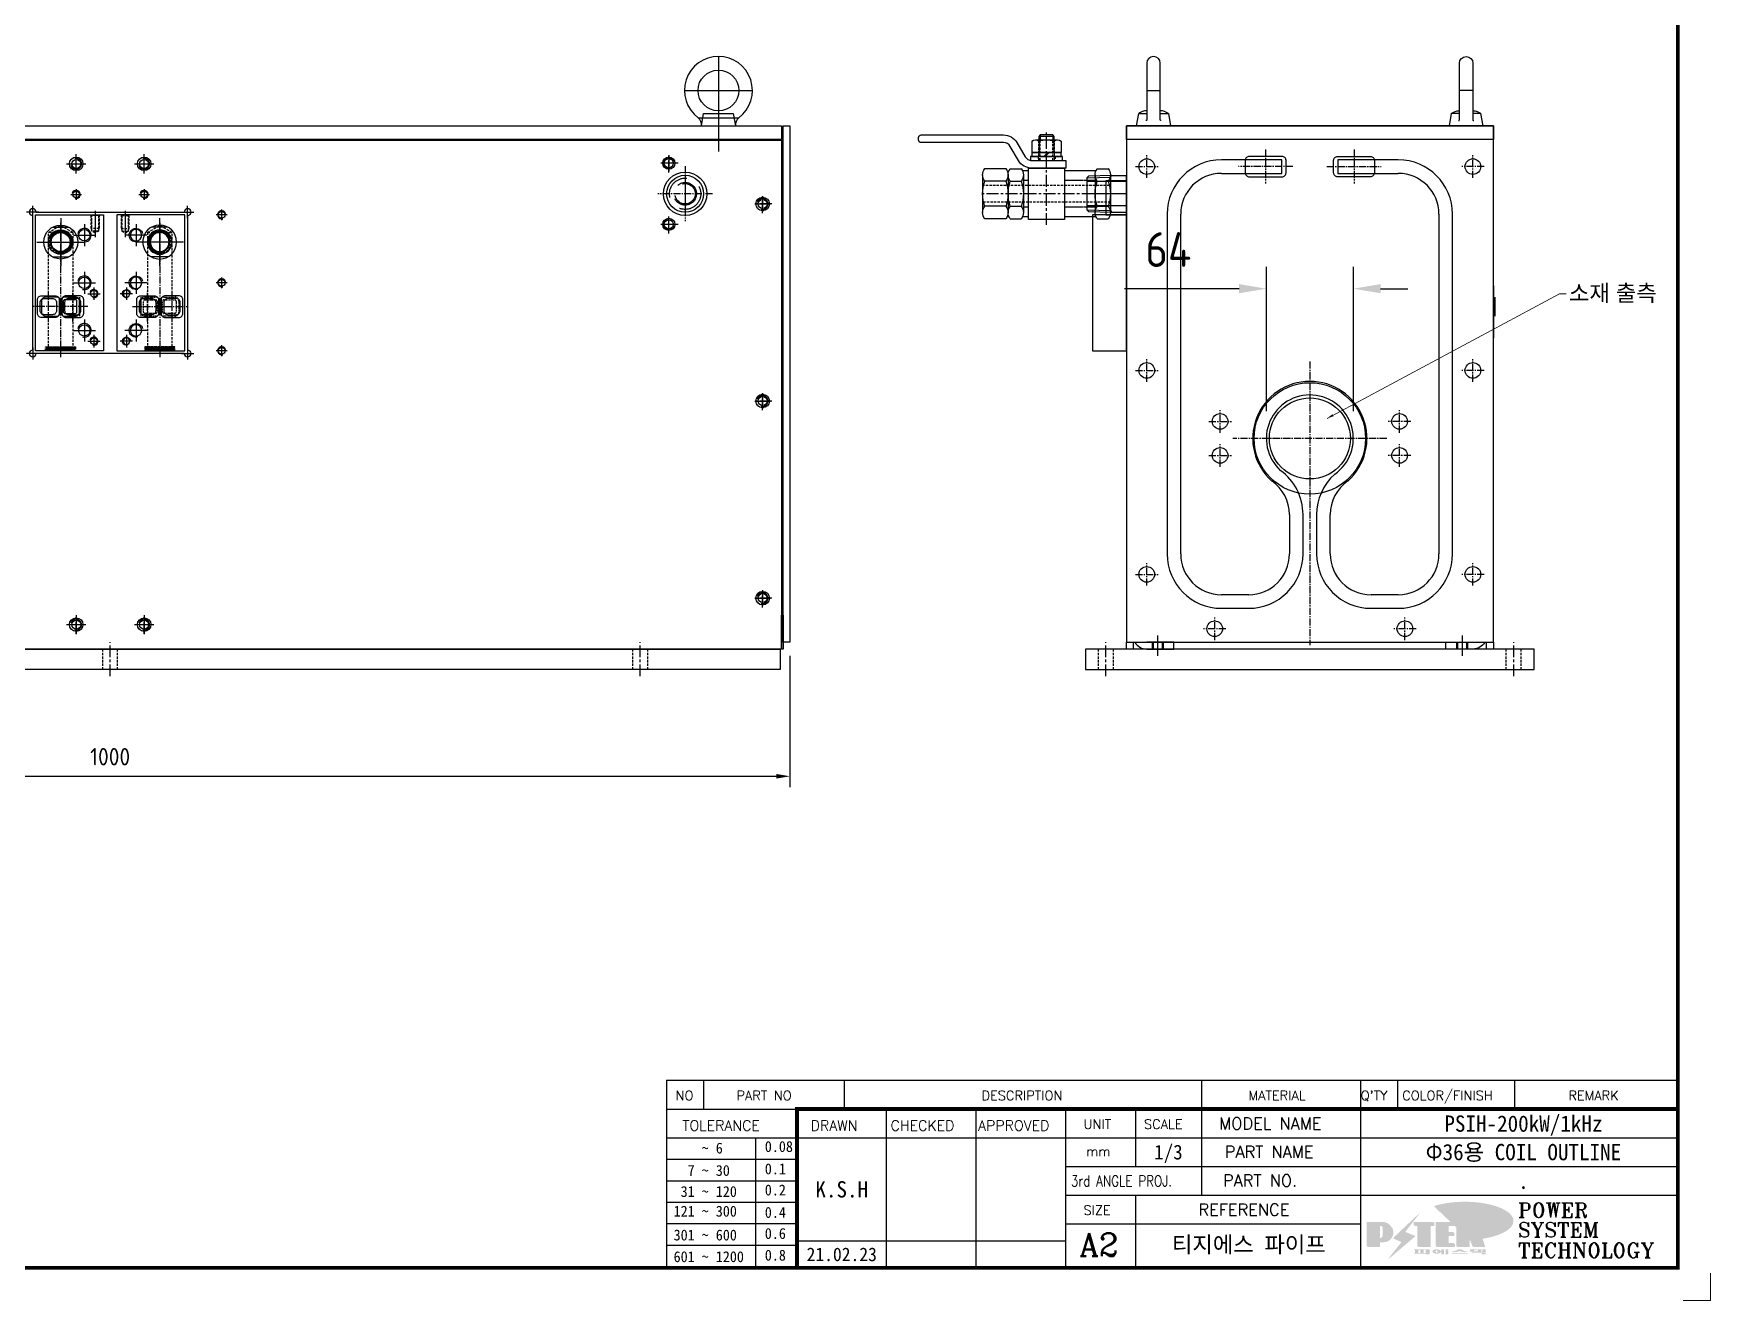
# Model space of a CAD drawing. Header units: millimetres. Extents: x 4969 to 37601, y -771 to 6478.
# Drawn here: x 32402 to 33636, y -771 to 162 of the extents above; entities that cross this region are included whole.
import ezdxf
from ezdxf.enums import TextEntityAlignment as Align

# ---------------------------------------------------------------- set-up
doc = ezdxf.new("R2010")
doc.units = ezdxf.units.MM
doc.header["$LTSCALE"] = 7
doc.header["$MEASUREMENT"] = 0
for name, pattern in [('CENTER', [2, 1.25, -0.25, 0.25, -0.25]), ('CENTER1', [13, 10, -1, 1, -1]), ('CENTER2', [1.125, 0.75, -0.125, 0.125, -0.125]), ('DASHED', [0.2067, 0.1654, -0.0413]), ('HIDDEN', [0.375, 0.25, -0.125]), ('HIDDEN2', [4.7625, 3.175, -1.5875]), ('PHANTOM', [63.5, 31.75, -6.35, 6.35, -6.35, 6.35, -6.35])]:
    doc.linetypes.add(name, pattern=pattern)
doc.layers.get('0').update_dxf_attribs({"linetype": 'CONTINUOUS'})
doc.layers.get('Defpoints').update_dxf_attribs({"linetype": 'CONTINUOUS'})
for name, color, linetype in [('BALL-VALVE-1', 1, 'CENTER'), ('BALL-VALVE-2', 2, 'HIDDEN'), ('BALL-VALVE-3', 3, 'DASHED'), ('BALL-VALVE-4', 4, 'PHANTOM'), ('BALL-VALVE-5', 7, 'CONTINUOUS'), ('BALL-VALVE-8', 8, 'CONTINUOUS'), ('CENTER', 1, 'CENTER1'), ('FORMAT-1', 7, 'CONTINUOUS'), ('line', 3, 'CONTINUOUS'), ('THIN', 3, 'CONTINUOUS')]:
    doc.layers.add(name, color=color, linetype=linetype)
doc.layers.add('REMOTE_CONTROLBOX$0$기호(ISO)', color=5, linetype='CONTINUOUS', lineweight=5)
doc.styles.add('HAN', font='')
doc.styles.add('RC', font='ROMANC.SHX')
doc.styles.add('REMOTE_CONTROLBOX$0$치수 텍스트_PSTEK_POSCO', font='isocp.shx')
doc.styles.add('ROMANT', font='romant')
doc.styles.get("Standard").update_dxf_attribs({"font": 'ISOCP'})
doc.styles.get('HAN').set_extended_font_data('GulimChe')
doc.dimstyles.new('PS-4', dxfattribs={"dimscale": 4, "dimtxt": 3.2, "dimasz": 2.5, "dimexe": 2, "dimexo": 2.5, "dimgap": 2, "dimtad": 1, "dimtoh": 1, "dimrnd": 0.05, "dimzin": 12, "dimdsep": 46, "dimtxsty": 'Standard', "dimcen": 0, "dimclrt": 2, "dimazin": 3, "dimtfac": 1, "dimtofl": 0, "dimtmove": 0, "dimatfit": 3, "dimfxl": 0, "dimtolj": 1, "dimtzin": 0, "dimarcsym": 0})
doc.dimstyles.new('PS-8', dxfattribs={"dimscale": 8, "dimtxt": 3.2, "dimasz": 2.5, "dimexe": 2, "dimexo": 2.5, "dimgap": 2, "dimtad": 1, "dimtoh": 1, "dimrnd": 0.05, "dimzin": 12, "dimdsep": 46, "dimtxsty": 'Standard', "dimcen": 0, "dimclrt": 2, "dimazin": 3, "dimtfac": 1, "dimtofl": 0, "dimtmove": 0, "dimatfit": 3, "dimfxl": 0, "dimtolj": 1, "dimtzin": 0, "dimarcsym": 0})
doc.dimstyles.new('REMOTE_CONTROLBOX$0$치수_PSTEK_POSCO$7', dxfattribs={"dimscale": 2, "dimtxt": 6, "dimasz": 2.5, "dimexe": 2, "dimexo": 2.5, "dimgap": 1, "dimtad": 1, "dimrnd": 1e-08, "dimdsep": 46, "dimtxsty": 'REMOTE_CONTROLBOX$0$치수 텍스트_PSTEK_POSCO', "dimcen": 0.09, "dimdle": 10, "dimclrd": 7, "dimclre": 7, "dimclrt": 2, "dimadec": 1, "dimazin": 2, "dimtfac": 1, "dimtmove": 0, "dimatfit": 3, "dimfxl": 0, "dimtolj": 1, "dimlwd": -1, "dimlwe": -1, "dimarcsym": 0})

# ---------------------------------------------------------------- blocks, each defined once
blk = doc.blocks.new('new LOGO')
at = {"layer": 'line'}
h = blk.add_hatch(color=253, dxfattribs=at)
edge = h.paths.add_edge_path()
edge.add_ellipse((333.9, 86.4), major_axis=(-165.9, 0), ratio=0.39426, start_angle=111.5127, end_angle=334.469)
edge.add_ellipse((314.1, 81.2), major_axis=(-153.7, 0), ratio=0.40699, start_angle=121.3066, end_angle=327.7437, ccw=False)
edge.add_line((394, 27.8), (394.7, 25.6))
h = blk.add_hatch(color=1, dxfattribs=at)
h.paths.add_polyline_path([(41.5, 16.4), (54.3, 16.4, 1), (54.3, 82.9), (0, 82.9), (0, -0.1), (41.5, -0.1)])
h.paths.add_polyline_path([(41.5, 27.9), (41.5, 71.9), (43.6, 71.9, -0.414214), (54.6, 60.9), (54.6, 38.9, -0.414214), (43.6, 27.9)], flags=16)
h.paths.add_polyline_path([(214.7, 71.9), (227.5, 71.9), (227.5, 82.9), (159.7, 82.9), (159.7, 71.9), (172.5, 71.9), (172.5, -0.1), (214.7, -0.1)])
h.paths.add_polyline_path([(276, 37.4), (294.8, 37.4), (294.8, 49.1), (276, 49.1), (276, 71.9), (294.8, 71.9), (294.8, 82.9), (234.5, 82.9), (234.5, -0.1), (297, -0.1), (297, 10.9), (276, 10.9)])
h.paths.add_polyline_path([(347.2, 35.2), (359.7, -0.1), (400.5, -0.1), (379.6, 66.8), (399.7, 82.9), (380.6, 82.9), (347.2, 61.6), (347.2, 82.9), (305.5, 82.9), (305.5, -0.1), (347.2, -0.1)])
h = blk.add_hatch(color=250, dxfattribs=at)
h.paths.add_polyline_path([(44.5, 69.4), (46.6, 69.4, -0.129793), (52, 68, 0.221832), (43.6, 71.9), (41.5, 71.9), (41.5, 27.9), (43.6, 27.9, 0.02048), (44.5, 28)], flags=17)
h.paths.add_polyline_path([(44.5, 13.9), (57.3, 13.9, 0.72362), (77.1, 73.9, -0.679777), (54.3, 16.4), (41.5, 16.4), (41.5, -0.1), (3, -0.1), (3, -2.6), (44.5, -2.6)])
h.paths.add_polyline_path([(117.9, 14.2), (71.5, -44.4), (77.1, -39.6), (120.8, 15.6), (92, 28.9), (173.3, 106), (177.5, 111.4), (89.1, 27.6)])
h.paths.add_polyline_path([(162.7, 71.9), (162.7, 69.4), (172.5, 69.4), (172.5, 71.9)], flags=17)
h.paths.add_polyline_path([(217.7, 69.4), (230.5, 69.4), (230.5, 80.4), (227.5, 80.4), (227.5, 71.9), (214.7, 71.9), (214.7, -0.1), (175.5, -0.1), (175.5, -2.6), (217.7, -2.6)])
h.paths.add_polyline_path([(297.8, 46.6), (294.8, 46.6), (294.8, 37.4), (276, 37.4), (276, 10.9), (279, 10.9), (279, 34.9), (297.8, 34.9)])
h.paths.add_polyline_path([(300, 8.4), (297, 8.4), (297, -0.1), (237.5, -0.1), (237.5, -2.6), (300, -2.6)])
h.paths.add_polyline_path([(297.8, 80.4), (294.8, 80.4), (294.8, 71.9), (276, 71.9), (276, 49.1), (279, 49.1), (279, 69.4), (297.8, 69.4)])
h.paths.add_polyline_path([(350.2, 80.4), (347.2, 80.4), (347.2, 61.6), (350.2, 63.5)])
h.paths.add_polyline_path([(350.2, 26.7), (347.2, 35.2), (347.2, -0.1), (308.5, -0.1), (308.5, -2.6), (350.2, -2.6)])
h.paths.add_polyline_path([(402.7, 80.4), (396.5, 80.4), (379.6, 66.8), (400.5, -0.1), (361.8, -0.1), (362.7, -2.6), (403.5, -2.6), (382.6, 64.3)])
blk.add_hatch(color=5, dxfattribs=at).paths.add_polyline_path([(166.3, 35), (131, 49), (180.4, 112.7), (92, 28.9), (120.8, 15.6), (74.4, -43)])
h = blk.add_hatch(color=250, dxfattribs=at)
edge = h.paths.add_edge_path()
edge.add_ellipse((237.8, -17.6), major_axis=(-14.3, 0), ratio=0.526336, start_angle=192.2456, end_angle=269.0748)
edge.add_line((238.1, -10.1), (237.6, -10.1))
edge.add_ellipse((237.8, -17.6), major_axis=(-14.3, 0), ratio=0.526336, start_angle=270.9252, end_angle=449.0748)
edge.add_line((237.6, -25.1), (238.1, -25.1))
edge.add_ellipse((237.8, -17.6), major_axis=(-14.3, 0), ratio=0.526336, start_angle=450.9252, end_angle=527.7544)
edge.add_line((251.7, -19.2), (254.1, -19.2))
edge.add_line((254.1, -19.2), (254.1, -27.1))
edge.add_line((254.1, -27.1), (263.1, -27.1))
edge.add_line((263.1, -27.1), (263.1, -10.1))
edge.add_line((263.1, -10.1), (254.1, -10.1))
edge.add_line((254.1, -10.1), (254.1, -16))
edge.add_line((254.1, -16), (251.7, -16))
h.paths.add_polyline_path([(241, -16.4), (241, -18.7, -1), (234.4, -18.7), (234.4, -16.4, -1)], flags=16)
h.paths.add_polyline_path([(278.2, -10.1), (268.1, -10.1), (268.1, -27.1), (278.2, -27.1)])
h.paths.add_polyline_path([(310.3, -10.1), (310.3, -11.1, -0.157169), (289.3, -17.5), (294, -19.9, 0.128407), (316.3, -15.9, 0.128407), (338.6, -19.9), (343.3, -17.5, -0.157169), (322.2, -11.1), (322.2, -10.1)])
h.paths.add_polyline_path([(342.1, -25.1), (342.1, -22.3), (290.4, -22.3), (290.4, -25.1)])
h.paths.add_polyline_path([(352, -10.1), (352, -16.2, 0.414214), (354, -18.2), (378.7, -18.2), (378.7, -19.6), (390.2, -19.6), (390.2, -10.1), (378.7, -10.1), (378.7, -13.6), (374.7, -13.6), (374.7, -15.1), (378.7, -15.1), (378.7, -16.2), (364.7, -16.2), (364.7, -15.1), (371.2, -15.1), (371.2, -13.6), (364.7, -13.6), (364.7, -12.6), (374.7, -12.6), (374.7, -10.1)])
h.paths.add_polyline_path([(393.8, -10.1), (393.8, -19.6), (405, -19.6), (405, -10.1)])
h.paths.add_polyline_path([(405, -27.1), (405, -20.9), (356.8, -20.9), (356.8, -23), (391.8, -23), (391.8, -27.1)])
h.paths.add_polyline_path([(200.4, -10.1), (200.4, -22.3), (193.2, -22.3), (193.2, -12.6), (196.6, -12.6), (196.6, -10.1), (161, -10.1), (161, -12.6), (164.5, -12.6), (164.5, -22.3), (161, -22.3), (161, -25.1), (200.4, -25.1), (200.4, -27.1), (213.9, -27.1), (213.9, -10.1)])
h.paths.add_polyline_path([(182, -12.6), (175.6, -12.6), (175.6, -22.3), (182, -22.3)], flags=17)
blk = doc.blocks.new('format-2')
at = {"color": 180}
for p, q in [((417, 40.49), (603, 40.49)), ((417, 40.49), (417, 6)), ((423.79, 40.49), (423.79, 35.21)), ((449.74, 35.21), (449.74, 40.49)), ((515.4, 40.49), (515.4, 35.21)), ((544.61, 40.49), (544.61, 35.21)), ((551.43, 40.49), (551.43, 35.21)), ((572.98, 40.49), (572.98, 35.21)), ((417, 35.21), (440.98, 35.21)), ((457.46, 6), (457.46, 35.21)), ((473.95, 6), (473.95, 35.21)), ((490.44, 6), (490.44, 35.21)), ((503.22, 35.21), (503.22, 24.65)), ((515.4, 35.21), (515.4, 19.37)), ((544.61, 35.21), (544.61, 6)), ((417, 29.93), (440.98, 29.93)), ((433.39, 6.23), (433.39, 29.93)), ((440.98, 29.93), (603, 29.93)), ((417, 25.98), (440.98, 25.98)), ((417, 22.03), (440.98, 22.03)), ((490.44, 24.65), (603, 24.65)), ((490.44, 19.37), (603, 19.37)), ((503.22, 19.37), (503.22, 6)), ((417, 18.08), (440.98, 18.08)), ((417, 14.13), (440.98, 14.13)), ((490.44, 14.09), (544.61, 14.09)), ((417, 10.18), (440.98, 10.18)), ((440.98, 10.95), (490.44, 10.95))]:
    blk.add_line(p, q, dxfattribs=at)
at = {"color": 3, "lineweight": 9}
for p in [(609, 5), (604, 0)]:
    blk.add_line(p, (609, 0), dxfattribs=at)
at = {"color": 7, "const_width": 0.7}
blk.add_lwpolyline([(440.98, 6), (440.98, 35.21), (603, 35.21)], dxfattribs=at)
at = {"layer": 'FORMAT-1', "color": 7, "const_width": 0.7}
blk.add_lwpolyline([(18, 6), (18, 416), (603, 416), (603, 6)], close=True, dxfattribs=at)
at = {"xscale": 0.05400000000008731, "yscale": 0.05400000000008731, "zscale": 0.05400000000008731}
blk.add_blockref('new LOGO', (545.79, 9.96), dxfattribs=at)
at = {"color": 2}
for s, height, style, p in [('NO', 1.742, 'RC', (418.66, 36.83)), ('PART NO', 1.742, 'RC', (429.86, 36.83)), ('DESCRIPTION', 1.7424, 'RC', (474.93, 36.83)), ('MATERIAL', 1.742, 'RC', (524.02, 36.83)), ("Q'TY", 1.742, 'RC', (544.67, 36.83)), ('COLOR/FINISH', 1.7424, 'RC', (552.3, 36.83)), ('REMARK', 1.742, 'RC', (582.87, 36.83)), (' TOLERANCE', 1.9, 'RC', (418.61, 31.22)), ('DRAWN', 1.9, 'RC', (443.5, 31.22)), ('CHECKED', 1.9, 'RC', (458.21, 31.22)), ('APPROVED', 1.9, 'RC', (474.3, 31.22)), ('UNIT', 1.742, 'RC', (493.69, 31.55)), ('SCALE', 1.742, 'RC', (504.82, 31.55)), ('MODEL NAME', 2.178, 'RC', (518.62, 31.46)), ('    ~ 6', 2, 'HAN', (418.3, 27.03)), ('0.08', 2, 'HAN', (435.07, 27.31)), ('PART NAME', 2.178, 'RC', (519.67, 26.24)), ('  7 ~ 30', 2, 'HAN', (418.3, 22.91)), ('0.1', 2, 'HAN', (435.07, 23.2)), ('mm', 1.742, 'RC', (494.17, 26.56)), ('PART NO.', 2.178, 'RC', (519.34, 20.96)), (' 31 ~ 120', 2, 'HAN', (418.3, 19.04)), ('0.2', 2, 'HAN', (435.07, 19.32)), ('121 ~ 300', 2, 'HAN', (418.3, 15.42)), ('0.4', 2, 'HAN', (435.07, 15.2)), ('SIZE', 1.742, 'RC', (493.69, 15.72)), ('REFERENCE', 2.178, 'RC', (514.84, 15.61)), ('301 ~ 600', 2, 'HAN', (418.3, 11.04)), ('0.6', 2, 'HAN', (435.07, 11.32)), ('0.8', 2, 'HAN', (435.07, 7.33)), ('601 ~ 1200', 2, 'HAN', (418.3, 7.05))]:
    blk.add_text(s, height=height, dxfattribs=dict(at, style=style)).set_placement(p)
at = {"color": 2, "style": 'RC', "width": 0.8}
blk.add_text('3rd ANGLE PROJ.', height=2, dxfattribs=at).set_placement((491.37, 20.97))
at = {"style": 'ROMANT'}
for s, p in [('POWER', (573.59, 15.27)), ('SYSTEM', (573.59, 11.63)), ('TECHNOLOGY', (573.59, 7.87))]:
    blk.add_text(s, height=2.7, dxfattribs=at).set_placement(p)
at = {"color": 2, "lineweight": 30, "style": 'RC'}
blk.add_text('A2', height=4.182, dxfattribs=at).set_placement((492.93, 8.17))
at = {"style": 'HAN'}
for tag, height, p in [('MODEL-NAME', 3, (574.6, 32.53)), ('SCALE', 2.7, (509.31, 27.29)), ('PART-NAME', 3, (574.6, 27.29)), ('DRA-BY', 3, (449.22, 20.44)), ('CH-BY', 3, (465.71, 20.44)), ('APP-BY', 3, (482.2, 20.44)), ('PART-NO', 3, (574.6, 22.01)), ('DRA-DATE', 2.5, (449.22, 8.48)), ('CH-DATE', 2.5, (465.71, 8.48)), ('APP-DATE', 2.5, (482.2, 8.48)), ('관련업체명', 3, (524.09, 10.29))]:
    blk.add_attdef(tag, text='', height=height, dxfattribs=at).set_placement(p, align=Align.MIDDLE_CENTER)
blk = doc.blocks.new('A$C406E7843')
at = {"layer": 'BALL-VALVE-1'}
for p, q in [((-55.7, 90.9), (-55.7, 158.8)), ((-104.4, 113.8), (-7.3, 113.8))]:
    blk.add_line(p, q, dxfattribs=at)
at = {"layer": 'BALL-VALVE-2'}
for p, q in [((-61.4, 153.6), (-61.4, 138.3)), ((-60.3, 138.3), (-60.3, 153.6)), ((-51.2, 138.3), (-51.2, 153.6)), ((-50.1, 138.3), (-50.1, 153.6)), ((-62, 141.3), (-62, 138.3)), ((-61.5, 144.1), (-61.5, 141.3)), ((-50, 144.1), (-50, 141.3)), ((-49.5, 141.3), (-49.5, 138.3)), ((-102.1, 120), (-9.4, 120)), ((-102.8, 107.7), (-8.7, 107.7))]:
    blk.add_line(p, q, dxfattribs=at)
at = {"layer": 'BALL-VALVE-3'}
for p, q in [((-91.5, 123.7), (-68.9, 123.7)), ((-42.6, 123.7), (-38.8, 123.7)), ((-91.5, 104), (-68.9, 104)), ((-42.6, 104), (-38.8, 104))]:
    blk.add_line(p, q, dxfattribs=at)
at = {"layer": 'BALL-VALVE-4'}
for p, q in [((-92.2, 130.8), (-68.9, 130.8)), ((-42.6, 130.8), (-38.1, 130.8)), ((-92.2, 96.9), (-68.9, 96.9)), ((-42.6, 96.9), (-38.1, 96.9))]:
    blk.add_line(p, q, dxfattribs=at)
at = {"layer": 'BALL-VALVE-5'}
for p, q in [((-66.6, 152.6), (-66.6, 144.1)), ((-47.6, 153.6), (-63.9, 153.6)), ((-61.4, 156), (-60.3, 157.1)), ((-61.4, 153.6), (-61.4, 156)), ((-61.4, 156), (-50.1, 156)), ((-61.2, 152.6), (-61.2, 144.1)), ((-60.3, 157.1), (-51.2, 157.1)), ((-51.2, 157.1), (-50.1, 156)), ((-50.3, 152.6), (-50.3, 144.1)), ((-50.1, 156), (-50.1, 153.6)), ((-44.9, 152.6), (-44.9, 144.1)), ((-67.5, 141.3), (-44, 141.3)), ((-67.5, 138.3), (-67.5, 141.3)), ((-44, 138.3), (-67.5, 138.3)), ((-66.6, 144.1), (-44.9, 144.1)), ((-66.6, 141.3), (-66.6, 144.1)), ((-44.9, 144.1), (-66.6, 144.1)), ((-44.9, 141.3), (-66.6, 141.3)), ((-57.6, 144.1), (-54.8, 141.3)), ((-56.7, 144.1), (-53.9, 141.3)), ((-44.9, 144.1), (-44.9, 141.3)), ((-44, 141.3), (-44, 138.3)), ((-102.8, 127.7), (-102.8, 100)), ((-93.1, 132.3), (-101.2, 132.3)), ((-91.5, 127.7), (-91.5, 100)), ((-38.8, 127.7), (-38.8, 100)), ((-29.1, 132.3), (-37.2, 132.3)), ((-27.5, 127.7), (-27.5, 100)), ((-27.5, 127.7), (-27.5, 100)), ((-25.9, 132.3), (-10.3, 132.3)), ((-8.7, 127.7), (-8.7, 100)), ((-93.1, 123.1), (-101.2, 123.1)), ((-29.1, 123.1), (-37.2, 123.1)), ((-25.9, 123.1), (-10.3, 123.1)), ((-93.1, 104.6), (-101.2, 104.6)), ((-29.1, 104.6), (-37.2, 104.6)), ((-25.9, 104.6), (-10.3, 104.6)), ((-93.1, 95.4), (-101.2, 95.4)), ((-29.1, 95.4), (-37.2, 95.4)), ((-25.9, 95.4), (-10.3, 95.4))]:
    blk.add_line(p, q, dxfattribs=at)
blk.add_lwpolyline([(38.4, 155.2, 0.414214), (36.5, 157.1), (-24.2, 157.1, 0.267949), (-34, 151.5), (-40, 141.1, -0.267949), (-44.9, 138.3), (-69.9, 138.3), (-69.9, 132.7), (-44.9, 132.7, 0.267949), (-35.1, 138.3), (-29.1, 148.7, -0.267949), (-24.2, 151.5), (36.5, 151.5, 0.414214), (38.4, 153.4)], format="xyb", close=True, dxfattribs=at)
blk.add_lwpolyline([(-42.6, 132.7), (-68.9, 132.7), (-68.9, 95), (-42.6, 95)], close=True, dxfattribs=at)
for centre, radius, start, end in [((-63.9, 149.3), 4.29, 50.7121, 129.2879), ((-55.5, 136.6), 16.9, 90.7393, 109.4855), ((-56, 136.6), 16.9, 70.5145, 89.2607), ((-47.6, 149.3), 4.29, 50.7121, 129.2879), ((-95.4, 127.7), 7.4, 141.4251, 218.5749), ((-98.9, 127.7), 7.4, 321.4251, 38.5749), ((-31.4, 127.7), 7.4, 141.4251, 218.5749), ((-34.9, 127.7), 7.4, 321.4251, 38.5749), ((-20.1, 127.7), 7.4, 141.4251, 218.5749), ((-16.1, 127.7), 7.4, 321.4251, 38.5749), ((-75.6, 113.8), 27.2, 160.1638, 199.8362), ((-118.7, 113.8), 27.2, 340.1638, 19.8362), ((-11.6, 113.8), 27.2, 160.1638, 199.8362), ((-54.7, 113.8), 27.2, 340.1638, 19.8362), ((-0.3, 113.8), 27.2, 160.1638, 199.8362), ((-35.9, 113.8), 27.2, 340.1638, 19.8362), ((-95.4, 100), 7.4, 141.4251, 218.5749), ((-98.9, 100), 7.4, 321.4251, 38.5749), ((-31.4, 100), 7.4, 141.4251, 218.5749), ((-34.9, 100), 7.4, 321.4251, 38.5749), ((-20.1, 100), 7.4, 141.4251, 218.5749), ((-16.1, 100), 7.4, 321.4251, 38.5749)]:
    blk.add_arc(centre, radius, start, end, dxfattribs=at)
at = {"layer": 'BALL-VALVE-8'}
for p, q in [((-60.3, 157.1), (-60.3, 153.6)), ((-51.2, 157.1), (-51.2, 153.6))]:
    blk.add_line(p, q, dxfattribs=at)
blk = doc.blocks.new('A$C60CA7C84')
for p, q in [((-27.8006, 12.96015), (-29, 11.76065)), ((-11, 13.48515), (-27.8006, 12.96015)), ((-11.6833, 12.30185), (-11.6833, 13.46385)), ((-11, 13.48515), (0, 13.48515)), ((0, -13.48515), (0, 13.48515)), ((-29, 11.76065), (-29, -11.76065)), ((0, 8.99995), (-29, 8.99995)), ((0, -9.00005), (-29, -9.00005)), ((-29, -11.76065), (-27.8006, -12.96015)), ((-11.6833, -12.30185), (-11.6833, -13.46385)), ((-27.8006, -12.96015), (-11, -13.48515)), ((-11, -13.48515), (0, -13.48515))]:
    blk.add_line(p, q)
at = {"layer": 'CENTER'}
blk.add_line((0, -0.00005), (-29, -0.00005), dxfattribs=at)
at = {"layer": 'THIN'}
for p, q in [((-11.6833, 12.30185), (-11, 13.48515)), ((-29, 11.76065), (-11.6833, 12.30185)), ((-29, -11.76065), (-11.6833, -12.30185)), ((-11.6833, -12.30185), (-11, -13.48515))]:
    blk.add_line(p, q, dxfattribs=at)
blk = doc.blocks.new('*D344')
at = {"color": 0, "lineweight": -2}
for p, q in [((31958.2, -296.3), (31958.2, -392.9)), ((32958.2, -296.3), (32958.2, -392.9)), ((31968.2, -384.9), (32948.2, -384.9))]:
    blk.add_line(p, q, dxfattribs=at)
at = {"color": 0}
for points in [[(31968.2, -383.2), (31968.2, -386.6), (31958.2, -384.9)], [(32948.2, -383.2), (32948.2, -386.6), (32958.2, -384.9)]]:
    blk.add_solid(points, dxfattribs=at)
at = {"layer": 'Defpoints', "color": 0}
for p in [(31958.2, -286.3), (32958.2, -286.3), (32958.2, -384.9)]:
    blk.add_point(p, dxfattribs=at)
at = {"color": 2, "insert": (32458.2, -370.5), "char_height": 12.8, "attachment_point": 5}
blk.add_mtext('\\A1;1000', dxfattribs=at)
blk = doc.blocks.new('A$C51A44828')
at = {"color": 1, "linetype": 'CENTER'}
for p, q in [((-25, 350.2), (-25, 363.8)), ((25, 350.2), (25, 363.8)), ((-31.8, 357), (-18.2, 357)), ((18.2, 357), (31.8, 357)), ((-480, 320.7), (-480, 334.3)), ((480, 320.7), (480, 334.3)), ((-486.8, 327.5), (-473.2, 327.5)), ((486.8, 327.5), (473.2, 327.5)), ((-480, 175.7), (-480, 189.3)), ((480, 175.7), (480, 189.3)), ((-486.8, 182.5), (-473.2, 182.5)), ((486.8, 182.5), (473.2, 182.5)), ((-486.8, 37.5), (-473.2, 37.5)), ((-480, 30.7), (-480, 44.3)), ((486.8, 37.5), (473.2, 37.5)), ((480, 30.7), (480, 44.3)), ((-25, 11.2), (-25, 24.8)), ((25, 11.2), (25, 24.8)), ((-31.8, 18), (-18.2, 18)), ((18.2, 18), (31.8, 18))]:
    blk.add_line(p, q, dxfattribs=at)
at = {"color": 1}
for p, q in [((-52.5, 321.5), (-61.5, 321.5)), ((-57, 317), (-57, 326)), ((52.5, 321.5), (61.5, 321.5)), ((57, 317), (57, 326)), ((-52.5, 217.5), (-61.5, 217.5)), ((-57, 222), (-57, 213)), ((52.5, 217.5), (61.5, 217.5)), ((57, 222), (57, 213))]:
    blk.add_line(p, q, dxfattribs=at)
at = {"color": 6}
blk.add_lwpolyline([(-494, 374.5), (494, 374.5), (494, 0), (-494, 0)], close=True, dxfattribs=at)
for points in [[(-54.5, 321.5), (54.5, 321.5)], [(-57, 220), (-57, 319)], [(57, 319), (57, 220)], [(54.5, 217.5), (-54.5, 217.5)]]:
    blk.add_lwpolyline(points, dxfattribs=at)
for centre in [(-25, 357), (25, 357), (-480, 327.5), (480, 327.5), (-480, 182.5), (480, 182.5), (-480, 37.5), (480, 37.5), (-25, 18), (25, 18)]:
    blk.add_circle(centre, 5, dxfattribs=at)
for centre in [(-25, 334.5), (25, 334.5), (-82, 319.5), (82, 319.5), (-82, 269.5), (82, 269.5), (-82, 219.5), (82, 219.5)]:
    blk.add_circle(centre, 2.46)
for centre, start, end in [((-57, 321.5), 0, 270), ((57, 321.5), 270, 180), ((-57, 217.5), 90, 0), ((57, 217.5), 180, 90)]:
    blk.add_arc(centre, 2.5, start, end, dxfattribs=at)
at = {"layer": 'CENTER'}
for p, q in [((-29, 334.5), (-21, 334.5)), ((-25, 338.5), (-25, 330.5)), ((21, 334.5), (29, 334.5)), ((25, 338.5), (25, 330.5)), ((-82, 323.5), (-82, 315.5)), ((82, 323.5), (82, 315.5)), ((-86, 319.5), (-78, 319.5)), ((86, 319.5), (78, 319.5)), ((-82, 273.5), (-82, 265.5)), ((82, 273.5), (82, 265.5)), ((-86, 269.5), (-78, 269.5)), ((86, 269.5), (78, 269.5)), ((-82, 223.5), (-82, 215.5)), ((82, 223.5), (82, 215.5)), ((-86, 219.5), (-78, 219.5)), ((86, 219.5), (78, 219.5))]:
    blk.add_line(p, q, dxfattribs=at)
at = {"layer": 'THIN'}
for centre, start, end in [((-25, 334.5), 255, 165), ((25, 334.5), 255, 165), ((-82, 319.5), 255, 165), ((82, 319.5), 15, 285), ((-82, 269.5), 255, 165), ((82, 269.5), 15, 285), ((-82, 219.5), 255, 165), ((82, 219.5), 15, 285)]:
    blk.add_arc(centre, 3, start, end, dxfattribs=at)
blk = doc.blocks.new('A$C52045F05')
at = {"linetype": 'HIDDEN'}
h = blk.add_hatch(dxfattribs=at)
h.set_pattern_fill('ANSI31', color=2, scale=0.09)
h.set_pattern_definition([(45, (-645.3206, 535.42103), (-0.20205576, 0.20205576), [])])
h.paths.add_polyline_path([(-53, -27.1), (-31.5, -27.1), (-31.5, -30.1), (-53, -30.1)])
at = {"color": 2, "linetype": 'HIDDEN'}
for p, q in [((-51.3, 56.9), (-42.3, 62.1)), ((-33.3, 56.9), (-42.3, 62.1)), ((-51.3, -27.1), (-51.3, 56.9)), ((-33.3, 56.9), (-51.3, 56.9)), ((-33.3, 56.9), (-33.3, -27.1)), ((-13.8, 59.9), (-19.8, 59.9)), ((-14.3, 57.9), (-19.2, 57.9)), ((-53.3, -30.1), (-53.3, -27.1)), ((-53.3, -27.1), (-31.3, -27.1)), ((-31.3, -27.1), (-31.3, -30.1))]:
    blk.add_line(p, q, dxfattribs=at)
at = {"color": 1, "linetype": 'CENTER2'}
for p, q in [((-42.3, 64), (-42.3, -34.9)), ((-53.4, 49.9), (-31.1, 49.9))]:
    blk.add_line(p, q, dxfattribs=at)
at = {"linetype": 'CENTER2'}
for p, q in [((-51.3, -8.6), (-51.3, 13.4)), ((-33.3, -8.6), (-33.3, 13.4)), ((-22.3, 2.4), (-62.3, 2.4))]:
    blk.add_line(p, q, dxfattribs=at)
at = {"color": 1}
blk.add_lwpolyline([(-60.8, 69.9), (-10.8, 69.9), (-10.8, -30.1), (-60.8, -30.1)], close=True, dxfattribs=at)
at = {"color": 2, "linetype": 'HIDDEN'}
for points in [[(-19.2, 58.9), (-19.8, 59.9), (-19.8, 69.9)], [(-13.8, 69.9), (-14.3, 69.3), (-19.2, 69.3), (-19.8, 69.9)], [(-14.3, 69.3), (-14.3, 57.9), (-16.8, 56.5), (-19.2, 57.9), (-19.2, 69.3)], [(-13.8, 69.9), (-13.8, 59.9), (-14.3, 58.9)], [(-53, -30.1), (-53, -27.1), (-31.5, -27.1), (-31.5, -30.1)]]:
    blk.add_lwpolyline(points, dxfattribs=at)
at = {"color": 1}
for points in [[(-56.3, 10.4), (-46.3, 10.4, -0.414214), (-43.3, 7.4), (-43.3, -2.6, -0.414214), (-46.3, -5.6), (-56.3, -5.6, -0.414214), (-59.3, -2.6), (-59.3, 7.4, -0.414214)], [(-54.3, 8.4), (-48.3, 8.4, -0.414214), (-45.3, 5.4), (-45.3, -0.6, -0.414214), (-48.3, -3.6), (-54.3, -3.6, -0.414214), (-57.3, -0.6), (-57.3, 5.4, -0.414214)], [(-28.3, 10.4), (-38.3, 10.4, 0.414214), (-41.3, 7.4), (-41.3, -2.6, 0.414214), (-38.3, -5.6), (-28.3, -5.6, 0.414214), (-25.3, -2.6), (-25.3, 7.4, 0.414214)], [(-30.3, 8.4), (-36.3, 8.4, 0.414214), (-39.3, 5.4), (-39.3, -0.6, 0.414214), (-36.3, -3.6), (-30.3, -3.6, 0.414214), (-27.3, -0.6), (-27.3, 5.4, 0.414214)]]:
    blk.add_lwpolyline(points, format="xyb", close=True, dxfattribs=at)
for radius in [9, 7]:
    blk.add_circle((-42.3, 49.9), radius, dxfattribs=at)
for centre, radius in [((-24.8, 54.9), 4.19), ((-24.8, 19.9), 4.19), ((-17.8, 11.9), 2.46), ((-24.8, -15.1), 4.19), ((-17.8, -23.1), 2.46)]:
    blk.add_circle(centre, radius)
at = {"layer": 'CENTER'}
for p, q in [((-24.8, 63), (-24.8, 46.8)), ((-16.8, 72.9), (-16.8, 53.5)), ((-32.8, 54.9), (-16.7, 54.9)), ((-24.8, 28), (-24.8, 11.8)), ((-32.8, 19.9), (-16.7, 19.9)), ((-17.8, 16.5), (-17.8, 7.3)), ((-22.3, 11.9), (-13.2, 11.9)), ((-24.8, -7), (-24.8, -23.2)), ((-32.8, -15.1), (-16.7, -15.1)), ((-22.3, -23.1), (-13.2, -23.1)), ((-17.8, -18.5), (-17.8, -27.7))]:
    blk.add_line(p, q, dxfattribs=at)
at = {"layer": 'THIN'}
for centre, radius in [((-24.8, 54.9), 5), ((-24.8, 19.9), 5), ((-17.8, 11.9), 3), ((-24.8, -15.1), 5), ((-17.8, -23.1), 3)]:
    blk.add_arc(centre, radius, 255, 165, dxfattribs=at)
blk = doc.blocks.new('A$C499A4E3C')
at = {"color": 1}
for p, q in [((-29.2, 37), (-17.3, 37)), ((-29.2, 15), (-17.3, 15))]:
    blk.add_line(p, q, dxfattribs=at)
for radius in [12.5, 7]:
    blk.add_circle((-23.2, 26), radius, dxfattribs=at)
at = {"color": 2, "linetype": 'HIDDEN'}
blk.add_circle((-23.2, 26), 8.5, dxfattribs=at)
blk.add_circle((-23.2, 26), 7.61)
at = {"layer": 'CENTER'}
for p, q in [((-23.2, 43.5), (-23.2, 8.5)), ((-40.7, 26), (-5.8, 26))]:
    blk.add_line(p, q, dxfattribs=at)
at = {"layer": 'THIN'}
blk.add_arc((-23.2, 26), 8.33, 255, 165, dxfattribs=at)
blk = doc.blocks.new('A$C6FE2541F')
for name, p in [('A$C52045F05', (-22.1, -9.2)), ('A$C499A4E3C', (-41.1, 14.7))]:
    blk.add_blockref(name, p)
blk = doc.blocks.new('A$C49F24945')
at = {"color": 1, "linetype": 'CENTER'}
for p, q in [((-386, 332.7), (-386, 346.3)), ((436, 332.7), (436, 346.3)), ((-392.8, 339.5), (-379.2, 339.5)), ((442.8, 339.5), (429.2, 339.5)), ((-386, 287.7), (-386, 301.3)), ((436, 287.7), (436, 301.3)), ((-392.8, 294.5), (-379.2, 294.5)), ((442.8, 294.5), (429.2, 294.5))]:
    blk.add_line(p, q, dxfattribs=at)
at = {"color": 1, "linetype": 'CENTER2'}
for p, q in [((-398, 337.2), (-398, 296.8)), ((448, 337.2), (448, 296.8)), ((-418.2, 317), (-377.8, 317)), ((468.2, 317), (427.8, 317))]:
    blk.add_line(p, q, dxfattribs=at)
at = {"color": 2}
blk.add_line((2.5, 241), (2.5, 227), dxfattribs=at)
at = {"color": 1}
blk.add_line((47.5, 241), (47.5, 227), dxfattribs=at)
blk.add_line((47.5, 241), (47.5, 227), dxfattribs=at)
at = {"color": 2}
for points in [[(-22.5, 227), (-14.5, 227, 0.414214), (-11.5, 230), (-11.5, 238, 0.414214), (-14.5, 241), (-22.5, 241, 0.414214), (-25.5, 238), (-25.5, 230, 0.414214)], [(-8.5, 227), (-0.5, 227, 0.414214), (2.5, 230), (2.5, 238, 0.414214), (-0.5, 241), (-8.5, 241, 0.414214), (-11.5, 238), (-11.5, 230, 0.414214)], [(-8.5, 229), (-0.5, 229, 0.414214), (0.5, 230), (0.5, 238, 0.414214), (-0.5, 239), (-8.5, 239, 0.414214), (-9.5, 238), (-9.5, 230, 0.414214)]]:
    blk.add_lwpolyline(points, format="xyb", close=True, dxfattribs=at)
at = {"color": 2, "linetype": 'HIDDEN', "ltscale": 0.5}
for points in [[(58.5, 227), (50.5, 227, -0.414214), (47.5, 230), (47.5, 238, -0.414214), (50.5, 241), (58.5, 241, -0.414214), (61.5, 238), (61.5, 230, -0.414214)], [(58.5, 229), (50.5, 229, -0.414214), (49.5, 230), (49.5, 238, -0.414214), (50.5, 239), (58.5, 239, -0.414214), (59.5, 238), (59.5, 230, -0.414214)], [(72.5, 227), (64.5, 227, -0.414214), (61.5, 230), (61.5, 238, -0.414214), (64.5, 241), (72.5, 241, -0.414214), (75.5, 238), (75.5, 230, -0.414214)], [(72.5, 229), (64.5, 229, -0.414214), (63.5, 230), (63.5, 238, -0.414214), (64.5, 239), (72.5, 239, -0.414214), (73.5, 238), (73.5, 230, -0.414214)]]:
    blk.add_lwpolyline(points, format="xyb", close=True, dxfattribs=at)
at = {"color": 6}
for centre, radius in [((-386, 339.5), 4.5), ((436, 339.5), 4.5), ((-398, 317), 16), ((448, 317), 16), ((-386, 294.5), 4.5), ((436, 294.5), 4.5)]:
    blk.add_circle(centre, radius, dxfattribs=at)
for name, p in [('A$C51A44828', (25, -18)), ('A$C6FE2541F', (52.9, 240.8))]:
    blk.add_blockref(name, p)
at = {"xscale": -1}
blk.add_blockref('A$C6FE2541F', (-2.9, 240.8), dxfattribs=at)
blk = doc.blocks.new('*D336')
at = {"color": 0, "linetype": 'ByBlock', "lineweight": -2}
for p, q in [((33308.8, -116.3), (33308.8, -10.2)), ((33372.8, -116.3), (33372.8, -10.2)), ((33288.8, -26.2), (33204.5, -26.2)), ((33392.8, -26.2), (33412.8, -26.2))]:
    blk.add_line(p, q, dxfattribs=at)
at = {"color": 0}
for points in [[(33288.8, -22.8), (33288.8, -29.5), (33308.8, -26.2)], [(33392.8, -22.8), (33392.8, -29.5), (33372.8, -26.2)]]:
    blk.add_solid(points, dxfattribs=at)
at = {"layer": 'Defpoints', "color": 0}
for p in [(33308.8, -26.2), (33308.8, -136.3, 0), (33372.8, -136.3, 0)]:
    blk.add_point(p, dxfattribs=at)
at = {"color": 2, "insert": (33236.7, 2.6), "char_height": 25.6, "attachment_point": 5}
blk.add_mtext('\\A1;64', dxfattribs=at)
blk = doc.blocks.new('A$C458F25F6')
at = {"color": 1, "linetype": 'CENTER2'}
for p, q in [((-32.5, 212.5), (-32.5, 187.5)), ((32.5, 212.5), (32.5, 187.5)), ((-128.3, 200), (-111.7, 200)), ((-120, 191.7), (-120, 208.3)), ((-12.5, 200), (-52.5, 200)), ((12.5, 200), (52.5, 200)), ((128.3, 200), (111.7, 200)), ((120, 191.7), (120, 208.3)), ((-128.3, 50), (-111.7, 50)), ((-120, 41.7), (-120, 58.3)), ((0, 56.6), (0, -152.1)), ((128.3, 50), (111.7, 50)), ((120, 41.7), (120, 58.3)), ((-74.3, 12.5), (-57.7, 12.5)), ((-66, 4.2), (-66, 20.8)), ((74.3, 12.5), (57.7, 12.5)), ((66, 4.2), (66, 20.8)), ((56.6, 0), (-56.6, 0)), ((-66, -20.8), (-66, -4.2)), ((66, -20.8), (66, -4.2)), ((-74.3, -12.5), (-57.7, -12.5)), ((74.3, -12.5), (57.7, -12.5)), ((-120, -108.3), (-120, -91.7)), ((-120, -108.3), (-120, -91.7)), ((120, -108.3), (120, -91.7)), ((120, -108.3), (120, -91.7)), ((-128.3, -100), (-111.7, -100)), ((-128.3, -100), (-111.7, -100)), ((128.3, -100), (111.7, -100)), ((128.3, -100), (111.7, -100)), ((-70, -148.3), (-70, -131.7)), ((70, -148.3), (70, -131.7)), ((-61.7, -140), (-78.3, -140)), ((78.3, -140), (61.7, -140))]:
    blk.add_line(p, q, dxfattribs=at)
for p, q in [((-20.5, 205), (-65, 205)), ((-20.5, 195), (-20.5, 205)), ((65, 205), (20.5, 205)), ((20.5, 205), (20.5, 195)), ((-65, 195), (-20.5, 195)), ((20.5, 195), (65, 195)), ((-105, 165), (-105, -85)), ((-95, -85), (-95, 165)), ((95, 165), (95, -85)), ((105, -85), (105, 165)), ((-15, -56), (-15, -85)), ((-5, -85), (-5, -56)), ((5, -56), (5, -85)), ((15, -85), (15, -56)), ((-45, -115), (-65, -115)), ((65, -115), (45, -115)), ((-65, -125), (-45, -125)), ((45, -125), (65, -125))]:
    blk.add_line(p, q)
at = {"color": 6}
blk.add_lwpolyline([(135, 230), (-135, 230), (-135, -150), (135, -150)], close=True, dxfattribs=at)
for points in [[(-20.5, 207.5), (-44.5, 207.5, 0.414214), (-47.5, 204.5), (-47.5, 195.5, 0.414214), (-44.5, 192.5), (-20.5, 192.5, 0.414214), (-17.5, 195.5), (-17.5, 204.5, 0.414214)], [(20.5, 207.5), (44.5, 207.5, -0.414214), (47.5, 204.5), (47.5, 195.5, -0.414214), (44.5, 192.5), (20.5, 192.5, -0.414214), (17.5, 195.5), (17.5, 204.5, -0.414214)]]:
    blk.add_lwpolyline(points, format="xyb", close=True, dxfattribs=at)
for centre, radius in [((-120, 200), 5.75), ((120, 200), 5.75), ((-120, 50), 5.75), ((120, 50), 5.75), ((0, 0), 29.8), ((-66, 12.5), 5.75), ((66, 12.5), 5.75), ((-66, -12.5), 5.75), ((66, -12.5), 5.75), ((-120, -100), 5.75), ((120, -100), 5.75), ((-70, -140), 5.75), ((70, -140), 5.75)]:
    blk.add_circle(centre, radius, dxfattribs=at)
for centre, radius, start, end in [((-65, 165), 40, 90, 180), ((65, 165), 40, 0, 90), ((-65, 165), 30, 90, 180), ((65, 165), 30, 0, 90), ((0, 0), 42, 311.762, 228.238), ((0, 0), 32, 304.8105, 227.2705), ((-45, -56), 40, 0, 54.3967), ((-45, -56), 30, 0, 55.4207), ((45, -56), 40, 131.9367, 180), ((45, -56), 30, 124.5793, 180), ((-65, -85), 40, 180, 270), ((-65, -85), 30, 180, 270), ((-45, -85), 40, 270, 0), ((-45, -85), 30, 270, 0), ((45, -85), 40, 180, 270), ((45, -85), 30, 180, 270), ((65, -85), 40, 270, 0), ((65, -85), 30, 270, 0)]:
    blk.add_arc(centre, radius, start, end)

msp = doc.modelspace()

# ---------------------------------------------------------------- linework, layer by layer
for p, q in [((32894.79, 102.659, -0.01), (32916.61, 102.659, -0.01)), ((33205.797, -291.341, -0.01), (33205.797, -286.341, -0.01)), ((33210.797, -291.341, -0.01), (33205.797, -291.341, -0.01)), ((33210.797, -286.341, -0.01), (33210.797, -291.341, -0.01)), ((33470.797, -291.341, -0.01), (33470.797, -286.341, -0.01)), ((33475.797, -291.341, -0.01), (33470.797, -291.341, -0.01)), ((33475.797, -286.341, -0.01), (33475.797, -291.341, -0.01))]:
    msp.add_line(p, q)
at = {"color": 1}
msp.add_line((33476.797, -32.341, -0.01), (33476.797, -46.341, -0.01), dxfattribs=at)
at = {"color": 2, "linetype": 'HIDDEN'}
for p, q in [((32452.7, -306.341, -0.01), (32452.7, -291.341, -0.01)), ((32463.7, -306.341, -0.01), (32463.7, -291.341, -0.01)), ((32842.7, -306.341, -0.01), (32842.7, -291.341, -0.01)), ((32853.7, -306.341, -0.01), (32853.7, -291.341, -0.01)), ((33185.297, -306.341, -0.01), (33185.297, -291.341, -0.01)), ((33196.297, -306.341, -0.01), (33196.297, -291.341, -0.01)), ((33485.297, -306.341, -0.01), (33485.297, -291.341, -0.01)), ((33496.297, -306.341, -0.01), (33496.297, -291.341, -0.01))]:
    msp.add_line(p, q, dxfattribs=at)
at = {"color": 1, "linetype": 'CENTER'}
for p, q in [((32458.2, -311.341, -0.01), (32458.2, -286.341, -0.01)), ((32848.2, -311.341, -0.01), (32848.2, -286.341, -0.01)), ((33190.797, -311.341, -0.01), (33190.797, -286.341, -0.01)), ((33490.797, -311.341, -0.01), (33490.797, -286.341, -0.01))]:
    msp.add_line(p, q, dxfattribs=at)
at = {"color": 2, "linetype": 'HIDDEN2'}
for p, q in [((33224.797, -286.341, -0.01), (33224.797, -291.341, -0.01)), ((33225.473, -286.341, -0.01), (33225.473, -291.341, -0.01)), ((33232.12, -286.341, -0.01), (33232.12, -291.341, -0.01)), ((33232.797, -286.341, -0.01), (33232.797, -291.341, -0.01)), ((33448.797, -286.341, -0.01), (33448.797, -291.341, -0.01)), ((33449.473, -286.341, -0.01), (33449.473, -291.341, -0.01)), ((33456.12, -286.341, -0.01), (33456.12, -291.341, -0.01)), ((33456.797, -286.341, -0.01), (33456.797, -291.341, -0.01))]:
    msp.add_line(p, q, dxfattribs=at)
at = {"elevation": -0.01}
for points in [[(33231.497, 97.459, -0.5), (33230.797, 98.159), (33230.797, 139.659, 1), (33220.797, 139.659), (33220.797, 98.159, -0.5), (33220.097, 97.459)], [(33450.097, 97.459, 0.5), (33450.797, 98.159), (33450.797, 139.659, -1), (33460.797, 139.659), (33460.797, 98.159, 0.5), (33461.497, 97.459)], [(32893.2, 93.659, 0.23713087), (32890.781, 99.599), (32920.619, 99.599, 0.23713087), (32918.2, 93.659)], [(33220.797, 104.659, 0.18331806), (33214.887, 102.659)], [(33236.707, 102.659, 0.18331806), (33230.797, 104.659)], [(33444.887, 102.659, -0.18331806), (33450.797, 104.659)], [(33460.797, 104.659, -0.18331806), (33466.707, 102.659)], [(33212.136, -286.341, 0.26794919), (33220.797, -291.341), (33240.797, -291.341), (33240.797, -286.341), (33220.797, -286.341)], [(33469.457, -286.341, -0.26794919), (33460.797, -291.341), (33440.797, -291.341), (33440.797, -286.341), (33460.797, -286.341)]]:
    msp.add_lwpolyline(points, format="xyb", dxfattribs=at)
for points in [[(32893.2, 93.659), (32894.79, 102.659), (32916.61, 102.659), (32918.2, 93.659)], [(33213.297, 93.659), (33214.887, 102.659), (33220.797, 102.659)], [(33230.797, 102.659), (33236.707, 102.659), (33238.297, 93.659)], [(33450.797, 102.659), (33444.887, 102.659), (33443.297, 93.659)], [(33468.297, 93.659), (33466.707, 102.659), (33460.797, 102.659)], [(31964.2, 93.659), (32952.2, 93.659), (32952.2, 83.659), (31964.2, 83.659), (31964.2, 93.659)], [(33475.797, 83.659), (33205.797, 83.659), (33205.797, 93.659), (33475.797, 93.659), (33475.797, 83.659)], [(33475.797, -23.956), (33475.797, -62.305)]]:
    msp.add_lwpolyline(points, dxfattribs=at)
at = {"color": 6, "elevation": -0.01}
msp.add_lwpolyline([(32953.2, -286.341), (32953.2, 93.659), (32958.2, 93.659), (32958.2, -286.341), (32953.2, -286.341)], dxfattribs=at)
at = {"color": 2, "elevation": -0.01}
for points in [[(33205.797, 53.159), (33190.797, 53.159), (33190.797, 28.159), (33205.797, 28.159)], [(32953.2, -291.341), (32952.2, -291.341), (32952.2, -266.341), (32953.2, -266.341)]]:
    msp.add_lwpolyline(points, close=True, dxfattribs=at)
at = {"color": 1, "elevation": -0.01}
msp.add_lwpolyline([(33205.797, 28.159), (33180.797, 28.159), (33180.797, -71.841), (33205.797, -71.841)], close=True, dxfattribs=at)
at = {"color": 4, "elevation": -0.01}
for points in [[(31965.2, -291.341), (32951.2, -291.341), (32951.2, -306.341), (31965.2, -306.341), (31965.2, -291.341)], [(33505.797, -291.341), (33175.797, -291.341), (33175.797, -306.341), (33505.797, -306.341), (33505.797, -291.341)]]:
    msp.add_lwpolyline(points, dxfattribs=at)
for centre, radius in [((32905.7, 119.659, -0.01), 15), ((32433.2, 65.659, -0.01), 3.323), ((32483.2, 65.659, -0.01), 3.323), ((32869.2, 66.159, -0.01), 3.323), ((32881.2, 43.659, -0.01), 13.6), ((32938.2, 36.159, -0.01), 3.323), ((32869.2, 21.159, -0.01), 3.323), ((32938.2, -108.841, -0.01), 3.323), ((32938.2, -253.841, -0.01), 3.323), ((32433.2, -273.341, -0.01), 3.323), ((32483.2, -273.341, -0.01), 3.323)]:
    msp.add_circle(centre, radius)
at = {"color": 2, "linetype": 'HIDDEN2'}
for radius in [11.5, 8.331, 7.475]:
    msp.add_circle((32881.2, 43.659, -0.01), radius, dxfattribs=at)
at = {"color": 6}
msp.add_circle((33340.797, -136.341, -0.01), 41, dxfattribs=at)
msp.add_arc((32905.7, 119.659, -0.01), 25, 306.639214, 233.360786)
at = {"layer": 'CENTER'}
for p, q in [((32905.7, 144.659, -0.01), (32905.7, 71.659, -0.01)), ((32880.7, 119.659, -0.01), (32930.7, 119.659, -0.01)), ((33220.797, 119.659, -0.01), (33230.797, 119.659, -0.01)), ((33460.797, 119.659, -0.01), (33450.797, 119.659, -0.01)), ((32426.175, 65.659, -0.01), (32440.225, 65.659, -0.01)), ((32433.2, 58.634, -0.01), (32433.2, 72.684, -0.01)), ((32476.175, 65.659, -0.01), (32490.225, 65.659, -0.01)), ((32483.2, 58.634, -0.01), (32483.2, 72.684, -0.01)), ((32875.023, 66.159, -0.01), (32863.377, 66.159, -0.01)), ((32869.2, 71.982, -0.01), (32869.2, 60.335, -0.01)), ((32881.2, 57.259, -0.01), (32881.2, 30.059, -0.01)), ((32938.2, 41.929, -0.01), (32938.2, 30.389, -0.01)), ((32869.2, 15.335, -0.01), (32869.2, 26.982, -0.01)), ((32932.43, 36.159, -0.01), (32943.97, 36.159, -0.01)), ((32875.023, 21.159, -0.01), (32863.377, 21.159, -0.01)), ((32932.43, -108.841, -0.01), (32943.97, -108.841, -0.01)), ((32938.2, -103.071, -0.01), (32938.2, -114.611, -0.01)), ((32932.43, -253.841, -0.01), (32943.97, -253.841, -0.01)), ((32938.2, -248.071, -0.01), (32938.2, -259.611, -0.01)), ((32433.2, -266.316, -0.01), (32433.2, -280.366, -0.01)), ((32483.2, -266.316, -0.01), (32483.2, -280.366, -0.01)), ((32426.175, -273.341, -0.01), (32440.225, -273.341, -0.01)), ((32476.175, -273.341, -0.01), (32490.225, -273.341, -0.01)), ((33228.797, -281.341, -0.01), (33228.797, -296.341, -0.01)), ((33452.797, -281.341, -0.01), (33452.797, -296.341, -0.01))]:
    msp.add_line(p, q, dxfattribs=at)
at = {"layer": 'THIN'}
for centre, start, end in [((32433.2, 65.659, -0.01), 195, 105), ((32483.2, 65.659, -0.01), 195, 105), ((32869.2, 66.159, -0.01), 15, 285), ((32938.2, 36.159, -0.01), 255, 165), ((32869.2, 21.159, -0.01), 75, 345), ((32938.2, -108.841, -0.01), 255, 165), ((32938.2, -253.841, -0.01), 255, 165), ((32433.2, -273.341, -0.01), 255, 165), ((32483.2, -273.341, -0.01), 255, 165)]:
    msp.add_arc(centre, 4, start, end, dxfattribs=at)

# ---------------------------------------------------------------- block references
at = {"xscale": 3.999999999998181, "yscale": 3.999999999998181, "zscale": 3.999999999998181}
msp.add_blockref('format-2', (31199.535, -770.544), dxfattribs=at).add_auto_attribs({'관련업체명': '티지에스 파이프', 'SCALE': '1/3', 'PART-NO': '.', 'PART-NAME': 'Φ36용 COIL OUTLINE', 'MODEL-NAME': 'PSIH-200kW/1kHz', 'DRA-BY': 'K.S.H', 'DRA-DATE': '21.02.23'})
at = {"xscale": -1}
msp.add_blockref('A$C406E7843', (33091.312, -70.178, -0.01), dxfattribs=at)
for name, p in [('A$C458F25F6', (33340.797, -136.341, -0.01)), ('A$C49F24945', (32433.2, -273.341, -0.01)), ('A$C60CA7C84', (33205.797, 43.659, -0.01))]:
    msp.add_blockref(name, p)

# ---------------------------------------------------------------- texts
at = {"layer": 'REMOTE_CONTROLBOX$0$기호(ISO)', "color": 2, "insert": (33531.424, -30.027, -0.01), "char_height": 12, "width": 125.42074, "attachment_point": 4, "style": 'REMOTE_CONTROLBOX$0$치수 텍스트_PSTEK_POSCO'}
msp.add_mtext('{\\fGulim|b0|i0|c129|p50;소재 출측}', dxfattribs=at)

# ---------------------------------------------------------------- dimensions: what is measured, and where the dimension line sits
dim = msp.add_linear_dim(base=(33308.797, -26.162), p1=(33372.797, -136.341, -0.01), p2=(33308.797, -136.341, -0.01), dimstyle='PS-8', override={"dimarcsym": 1})
dim.commit()
dim.dimension.update_dxf_attribs({"geometry": '*D336', "text_midpoint": (33236.671, 2.638)})
dim = msp.add_linear_dim(base=(32958.2, -384.898, -0.01), p1=(31958.2, -286.341, -0.01), p2=(32958.2, -286.341, -0.01), dimstyle='PS-4')
dim.commit()
dim.dimension.update_dxf_attribs({"geometry": '*D344', "text_midpoint": (32458.2, -370.498, -0.01)})

# ---------------------------------------------------------------- leaders
at = {"layer": 'REMOTE_CONTROLBOX$0$기호(ISO)', "color": 7, "annotation_type": 0, "has_hookline": 1, "hookline_direction": 0, "text_width": 67.909}
msp.add_leader([(33353.458, -121.585, -0.01), (33524.424, -30.027, -0.01), (33529.424, -30.027, -0.01)], dimstyle='REMOTE_CONTROLBOX$0$치수_PSTEK_POSCO$7', override={"dimtad": 0}, dxfattribs=at)

doc.saveas('drawing.dxf')
